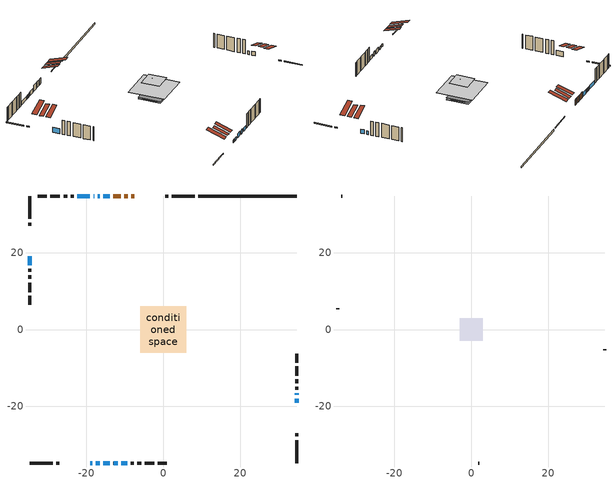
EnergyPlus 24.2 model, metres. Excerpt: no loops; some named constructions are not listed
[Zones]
conditioned space
 floor adiabatic (Floor3 construction): -3.66,-3.66 -3.66,3.66 3.66,3.66 3.66,-3.66 z0.46
 floor adiabatic (AdiabaticFloorConstruction): -6.01,-6.01 -6.01,6.01 6.01,6.01 6.01,-6.01 z2.9
 floor foundation (Slab1 construction): -3.66,-3.66 -3.66,3.66 3.66,3.66 3.66,-3.66 z-0.15
 floor foundation (Slab2 construction): -3.35,-2.29 -3.35,2.29 3.35,2.29 3.35,-2.29 z0
 wall outside (RimJoist1 construction): 8.22,34.75 2.24,34.75 / -34.75,-34.75 -28.77,-34.75 / -34.75,34.75 -34.75,28.77 / 34.75,-34.75 34.75,-28.77 z0.46:0.76
 wall outside (RimJoist2 construction): 1.31,34.75 0.49,34.75 / -27.84,-34.75 -27.02,-34.75 / -34.75,27.84 -34.75,27.02 / 34.75,-27.84 34.75,-27.02 z0.46:0.76
 wall outside (AdiabaticWallConstruction 1): -7.52,34.75 -8.34,34.75 / -9.27,34.75 -10.15,34.75 / -11.08,34.75 -12.99,34.75 z0.46:2.49
 wall outside (AdiabaticWallConstruction): -19.01,-34.75 -18.45,-34.75 / -17.52,-34.75 -16.53,-34.75 z0.46:1.38; -34.75,19.01 -34.75,16.77 z0.46:2.24; -13.92,34.75 -15.64,34.75 / -15.6,-34.75 -13.88,-34.75 / 34.75,-19.01 34.75,-17.96 / -12.95,-34.75 -11.91,-34.75 z0.46:1.83; -16.57,34.75 -16.99,34.75 / -17.92,34.75 -18.15,34.75 / 34.75,-17.04 34.75,-16.62 / -19.07,34.75 -22.34,34.75 z0.46:1.68; -10.98,-34.75 -9.4,-34.75 z0.46:1.63
 wall outside (Wall1 construction): -23.27,34.75 -24.03,34.75 / -8.47,-34.75 -7.71,-34.75 / -34.75,15.84 -34.75,15.08 / 34.75,-15.69 34.75,-14.93 z0.46:5.34
 wall outside (Wall2 construction): -24.96,34.75 -25.96,34.75 / -6.78,-34.75 -5.78,-34.75 / -34.75,14.15 -34.75,13.15 / 34.75,-14 34.75,-13 z0.46:5.34
 wall outside (Wall3 construction): -26.89,34.75 -29.42,34.75 / -4.85,-34.75 -2.32,-34.75 / -34.75,12.22 -34.75,9.68 / 34.75,-12.07 34.75,-9.53 z0.46:5.34
 wall outside (Wall4 construction): -30.35,34.75 -32.62,34.75 / -1.39,-34.75 0.88,-34.75 / -34.75,8.76 -34.75,6.49 / 34.75,-8.6 34.75,-6.34 z0.46:5.34
 wall foundation (FoundationWall1 construction): 34.75,34.75 9.14,34.75 z-0.15:0.46
 window (WindowConstruction 8): -19.01,-34.75 -18.45,-34.75 z0.46:1.37
 window (WindowConstruction 4): -17.52,-34.75 -16.53,-34.75 z0.46:1.37
 window (WindowConstruction 5): -34.75,19.01 -34.75,16.77 z0.46:2.24
 window (WindowConstruction 6): -13.92,34.75 -15.64,34.75 z0.46:1.83
 window (WindowConstruction 7): -15.6,-34.75 -13.88,-34.75 z0.46:1.83
 window (WindowConstruction): 34.75,-19.01 34.75,-17.97 z0.46:1.83
 window (WindowConstruction 1): -12.95,-34.75 -11.91,-34.75 z0.46:1.83
 window (WindowConstruction 9): -16.57,34.75 -16.99,34.75 z0.46:1.68
 window (WindowConstruction 10): -17.92,34.75 -18.15,34.75 z0.46:1.68
 window (WindowConstruction 11): 34.75,-17.04 34.75,-16.62 z0.46:1.68
 window (WindowConstruction 2): -19.07,34.75 -22.34,34.75 z0.46:1.68
 window (WindowConstruction 3): -10.98,-34.75 -9.4,-34.75 z0.46:1.63
 door (Door): -7.52,34.75 -8.34,34.75 z0.46:2.49
 door (Door 1): -9.27,34.75 -10.15,34.75 z0.46:2.49
 door (Door 2): -11.08,34.75 -12.99,34.75 z0.46:2.49
 ceiling adiabatic (AdiabaticFloorConstruction): 6.01,-6.01 6.01,6.01 -6.01,6.01 -6.01,-6.01 z2.9
 roof outside (Roof2 construction): -4.27,34.75,5.34 -4.27,29.77,7 -2.96,29.77,7 -2.96,34.75,5.34; -22.26,-34.75,5.34 -22.26,-29.77,7 -23.57,-29.77,7 -23.57,-34.75,5.34; -34.75,22.26,5.34 -29.77,22.26,7 -29.77,23.57,7 -34.75,23.57,5.34; 34.75,-22.26,5.34 29.77,-22.26,7 29.77,-23.57,7 34.75,-23.57,5.34
 roof outside (Roof3 construction): -6.59,34.75,5.34 -6.59,29.45,7.1 -5.2,29.45,7.1 -5.2,34.75,5.34; -19.94,-34.75,5.34 -19.94,-29.45,7.1 -21.33,-29.45,7.1 -21.33,-34.75,5.34; -34.75,19.94,5.34 -29.45,19.94,7.1 -29.45,21.33,7.1 -34.75,21.33,5.34; 34.75,-19.94,5.34 29.45,-19.94,7.1 29.45,-21.33,7.1 34.75,-21.33,5.34
attic - vented
 floor to conditioned space (Floor1 construction Reversed): -2.96,-2.96 -2.96,2.96 2.96,2.96 2.96,-2.96 z5.34
 floor to conditioned space (Floor2 construction Reversed): -0.91,-0.91 -0.91,0.91 0.91,0.91 0.91,-0.91 z5.34
 wall outside (Wall5 construction): -33.55,34.75 -33.82,34.75 / 1.81,-34.75 2.08,-34.75 / -34.75,5.56 -34.75,5.29 / 34.75,-5.41 34.75,-5.14 z0.46:5.34
 roof outside (Roof1 construction): -2.03,34.75,5.34 -2.03,28.71,7.35 -0.44,28.71,7.35 -0.44,34.75,5.34; -24.5,-34.75,5.34 -24.5,-28.71,7.35 -26.09,-28.71,7.35 -26.09,-34.75,5.34; -34.75,24.5,5.34 -28.71,24.5,7.35 -28.71,26.09,7.35 -34.75,26.09,5.34; 34.75,-24.5,5.34 28.71,-24.5,7.35 28.71,-26.09,7.35 34.75,-26.09,5.34
[Schedule:Day:Interval]
clothes dryer exhaust 0 schedule day: No, 01:00, 0.123457, 02:00, 0.0740741, 03:00, 0.0493827, 04:00, 0.0246914, 05:00, 0.0493827, 06:00, 0.0740741, 07:00, 0.197531, 08:00, 0.395062, 09:00, 0.592593, 10:00, 0.839506, 11:00, 0.962963, 12:00, 1, 13:00, 0.91358, 14:00, 0.82716, 15:00, 0.716049, 16:00, 0.753086, 17:00, 0.679012, 18:00, 0.666667, 20:00, 0.62963, 21:00, 0.641975, 22:00, 0.666667, 23:00, 0.54321, 24:00, 0.296296
clothes dryer exhaust 0 schedule default day; cooling season schedule day; cooling season schedule day 2; cooling season schedule default day; exterior lighting schedule default day; natural vent schedule default day: No, 24:00, 0
cooling season schedule day 1: No, 24:00, 1
exterior lighting schedule day 10: No, 01:00, 0.552381, 03:00, 0.510952, 05:00, 0.483333, 06:00, 0.538571, 07:00, 0.607619, 08:00, 0.56619, 09:00, 0.428095, 10:00, 0.345238, 12:00, 0.331429, 13:00, 0.345238, 14:00, 0.386667, 15:00, 0.414286, 16:00, 0.483333, 17:00, 0.607619, 18:00, 0.773333, 19:00, 0.88381, 20:00, 0.939048, 21:00, 0.966667, 22:00, 0.897619, 23:00, 0.773333, 24:00, 0.649048
exterior lighting schedule day 11: No, 01:00, 0.571429, 03:00, 0.528571, 05:00, 0.5, 06:00, 0.557143, 07:00, 0.628571, 08:00, 0.585714, 09:00, 0.442857, 10:00, 0.357143, 12:00, 0.342857, 13:00, 0.357143, 14:00, 0.4, 15:00, 0.428571, 16:00, 0.5, 17:00, 0.628571, 18:00, 0.8, 19:00, 0.914286, 20:00, 0.971429, 21:00, 1, 22:00, 0.928571, 23:00, 0.8, 24:00, 0.671429
[Schedule:Week:Daily]
clothes dryer exhaust 0 schedule Week Rule - Jan1-Dec31: clothes dryer exhaust 0 schedule day, clothes dryer exhaust 0 schedule day, clothes dryer exhaust 0 schedule day, clothes dryer exhaust 0 schedule day, clothes dryer exhaust 0 schedule day, clothes dryer exhaust 0 schedule day, clothes dryer exhaust 0 schedule day, clothes dryer exhaust 0 schedule default day, clothes dryer exhaust 0 schedule default day, clothes dryer exhaust 0 schedule default day, clothes dryer exhaust 0 schedule default day, clothes dryer exhaust 0 schedule default day
cooling season schedule Week Rule - Jan1-May26: cooling season schedule day, cooling season schedule day, cooling season schedule day, cooling season schedule day, cooling season schedule day, cooling season schedule day, cooling season schedule day, cooling season schedule default day, cooling season schedule default day, cooling season schedule default day, cooling season schedule default day, cooling season schedule default day
cooling season schedule Week Rule - May27-Jun2: cooling season schedule day, cooling season schedule day, cooling season schedule day, cooling season schedule day, cooling season schedule day, cooling season schedule day 1, cooling season schedule day 1, cooling season schedule default day, cooling season schedule default day, cooling season schedule default day, cooling season schedule default day, cooling season schedule default day
cooling season schedule Week Rule - Jun3-Sep29: cooling season schedule day 1, cooling season schedule day 1, cooling season schedule day 1, cooling season schedule day 1, cooling season schedule day 1, cooling season schedule day 1, cooling season schedule day 1, cooling season schedule default day, cooling season schedule default day, cooling season schedule default day, cooling season schedule default day, cooling season schedule default day
cooling season schedule Week Rule - Sep30-Oct6: cooling season schedule day 1, cooling season schedule day 2, cooling season schedule day 2, cooling season schedule day 2, cooling season schedule day 2, cooling season schedule day 2, cooling season schedule day 2, cooling season schedule default day, cooling season schedule default day, cooling season schedule default day, cooling season schedule default day, cooling season schedule default day
cooling season schedule Week Rule - Oct7-Dec31: cooling season schedule day 2, cooling season schedule day 2, cooling season schedule day 2, cooling season schedule day 2, cooling season schedule day 2, cooling season schedule day 2, cooling season schedule day 2, cooling season schedule default day, cooling season schedule default day, cooling season schedule default day, cooling season schedule default day, cooling season schedule default day
exterior lighting schedule Week Rule - Nov25-Dec1: exterior lighting schedule day 10, exterior lighting schedule day 10, exterior lighting schedule day 10, exterior lighting schedule day 10, exterior lighting schedule day 10, exterior lighting schedule day 10, exterior lighting schedule day 11, exterior lighting schedule default day, exterior lighting schedule default day, exterior lighting schedule default day, exterior lighting schedule default day, exterior lighting schedule default day
exterior lighting schedule Week Rule - Dec2-Dec31: exterior lighting schedule day 11, exterior lighting schedule day 11, exterior lighting schedule day 11, exterior lighting schedule day 11, exterior lighting schedule day 11, exterior lighting schedule day 11, exterior lighting schedule day 11, exterior lighting schedule default day, exterior lighting schedule default day, exterior lighting schedule default day, exterior lighting schedule default day, exterior lighting schedule default day
natural vent schedule Week Rule - Jan1-Dec31: natural vent schedule default day, natural vent schedule default day, natural vent schedule default day, natural vent schedule default day, natural vent schedule default day, natural vent schedule default day, natural vent schedule default day, natural vent schedule default day, natural vent schedule default day, natural vent schedule default day, natural vent schedule default day, natural vent schedule default day
[Schedule:Year]
clothes dryer exhaust 0 schedule: clothes dryer exhaust 0 schedule Week Rule - Jan1-Dec31, 1, 1, 12, 31
cooling season schedule: cooling season schedule Week Rule - Jan1-May26, 1, 1, 5, 26, cooling season schedule Week Rule - May27-Jun2, 5, 27, 6, 2, cooling season schedule Week Rule - Jun3-Sep29, 6, 3, 9, 29, cooling season schedule Week Rule - Sep30-Oct6, 9, 30, 10, 6, cooling season schedule Week Rule - Oct7-Dec31, 10, 7, 12, 31
natural vent schedule: natural vent schedule Week Rule - Jan1-Dec31, 1, 1, 12, 31
